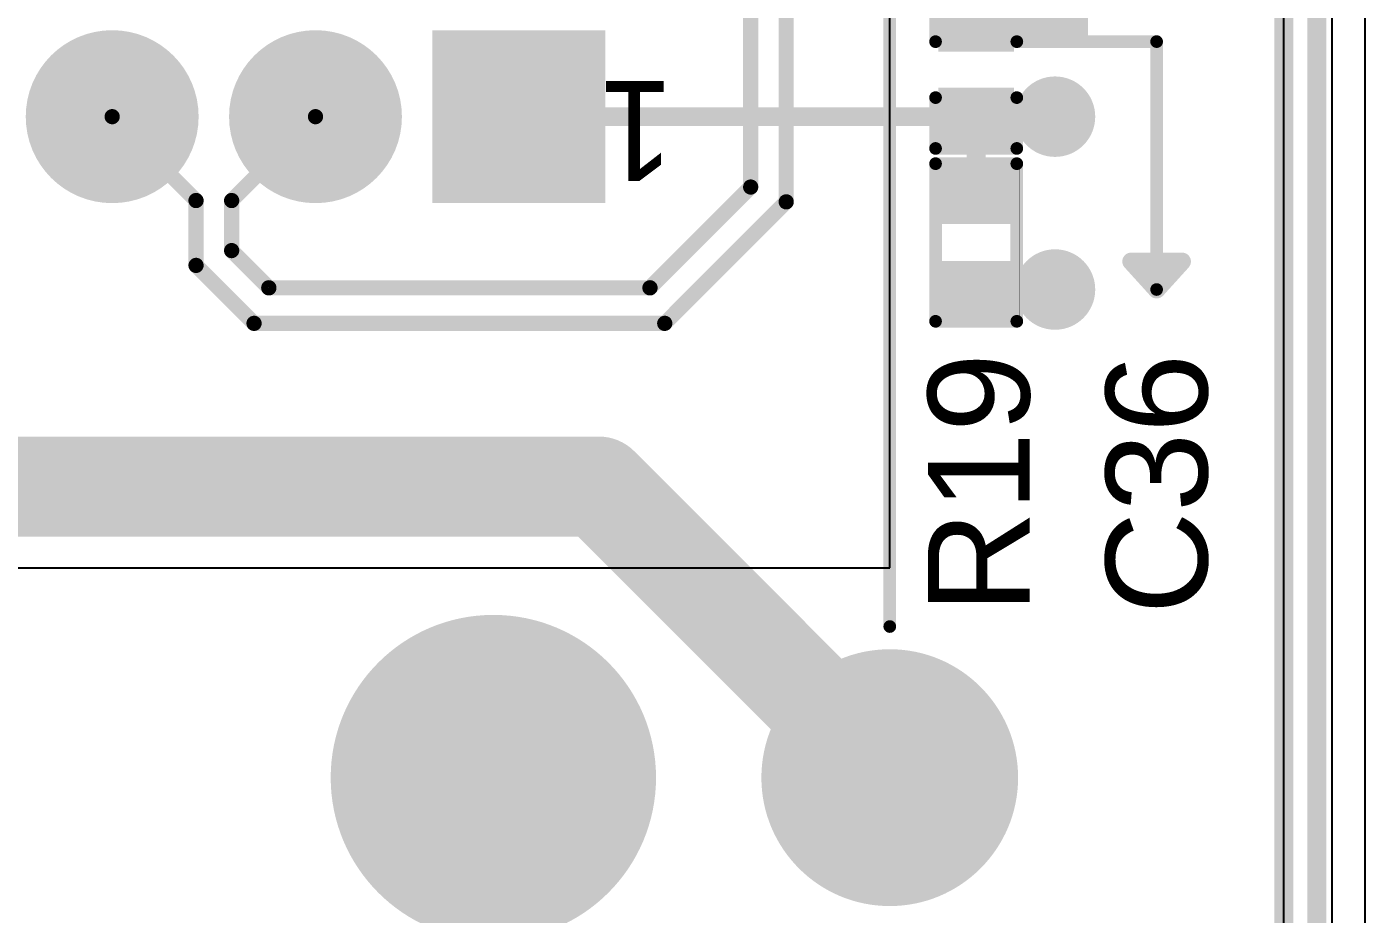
# Model space of a CAD drawing. Header units: millimetres. Extents: x 0 to 172, y 0 to 138.
# Drawn here: x 91.17 to 104.55, y 11.83 to 20.7 of the extents above; entities that cross this region are included whole.
import ezdxf

# ---------------------------------------------------------------- set-up
doc = ezdxf.new("R2010")
doc.units = ezdxf.units.MM
for name, color, linetype in [('BottomLayer', 5, 'Continuous'), ('BottomSolder', 6, 'Continuous'), ('MultiLayer', 9, 'Continuous'), ('PadHoleLayer', 156, 'Continuous'), ('TopLayer', 1, 'Continuous'), ('TopOverlay', 2, 'Continuous'), ('TopPaste', 8, 'Continuous'), ('TopSolder', 216, 'Continuous'), ('ViaHoleLayer', 16, 'Continuous')]:
    doc.layers.add(name, color=color, linetype=linetype)
doc.styles.add('Arial', font='', dxfattribs={"height": 0.2})
doc.styles.get('Arial').set_extended_font_data('Arial')

# ---------------------------------------------------------------- blocks, each defined once
blk = doc.blocks.new('R___0402_209')
at = {"layer": 'TopLayer'}
for points in [[(-0.699, -0.318), (-0.699, 0.318), (-0.241, 0.318), (-0.241, -0.318)], [(0.241, -0.318), (0.241, 0.318), (0.699, 0.318), (0.699, -0.318)]]:
    blk.add_hatch(color=1, dxfattribs=at).paths.add_polyline_path(points)
at = {"layer": 'TopPaste'}
for points in [[(-0.699, -0.318), (-0.699, 0.318), (-0.241, 0.318), (-0.241, -0.318)], [(0.241, -0.318), (0.241, 0.318), (0.699, 0.318), (0.699, -0.318)]]:
    blk.add_hatch(color=8, dxfattribs=at).paths.add_polyline_path(points)
at = {"layer": 'TopSolder'}
for points in [[(-0.754, -0.373), (-0.754, 0.373), (-0.186, 0.373), (-0.186, -0.373)], [(0.186, -0.373), (0.186, 0.373), (0.754, 0.373), (0.754, -0.373)]]:
    blk.add_hatch(color=216, dxfattribs=at).paths.add_polyline_path(points)
at = {"layer": 'TopOverlay'}
for points, const_width in [([(-0.787, 0.406), (-0.787, -0.406)], 0.127), ([(-0.787, 0.406), (0.787, 0.406)], 0.127), ([(0.787, 0.406), (0.787, -0.406)], 0.127), ([(-0.787, -0.406), (0.787, -0.406)], 0.127), ([(-0.813, -0.432), (0.813, -0.432)], 0.00323)]:
    blk.add_lwpolyline(points, dxfattribs=dict(at, const_width=const_width))
for points, const_width in [([(-0.819, 0.406, 1), (-0.756, 0.406, 1)], 0.0635), ([(-0.819, 0.406, 1), (-0.756, 0.406, 1)], 0.0635), ([(0.756, 0.406, 1), (0.819, 0.406, 1)], 0.0635), ([(0.756, 0.406, 1), (0.819, 0.406, 1)], 0.0635), ([(-0.819, -0.406, 1), (-0.756, -0.406, 1)], 0.0635), ([(-0.819, -0.406, 1), (-0.756, -0.406, 1)], 0.0635), ([(0.756, -0.406, 1), (0.819, -0.406, 1)], 0.0635), ([(0.756, -0.406, 1), (0.819, -0.406, 1)], 0.0635), ([(-0.814, -0.432, 1), (-0.812, -0.432, 1)], 0.00161), ([(0.812, -0.432, 1), (0.814, -0.432, 1)], 0.00161)]:
    blk.add_lwpolyline(points, format="xyb", close=True, dxfattribs=dict(at, const_width=const_width))
blk = doc.blocks.new('A829_1J1T_KM_268')
at = {"layer": 'BottomLayer'}
h = blk.add_hatch(color=5, dxfattribs=at)
edge = h.paths.add_edge_path()
edge.add_arc((-8.788, 0.127), 1.181, 0, 360)
blk.add_hatch(color=5, dxfattribs=at).paths.add_polyline_path([(-5.842, -5.715), (-4.318, -5.715), (-4.318, -7.239), (-5.842, -7.239)])
h = blk.add_hatch(color=5, dxfattribs=at)
edge = h.paths.add_edge_path()
edge.add_arc((-3.048, -6.477), 0.762, 0, 360)
h = blk.add_hatch(color=5, dxfattribs=at)
edge = h.paths.add_edge_path()
edge.add_arc((-1.016, -6.477), 0.762, 0, 360)
at = {"layer": 'BottomSolder'}
h = blk.add_hatch(color=6, dxfattribs=at)
edge = h.paths.add_edge_path()
edge.add_arc((-8.788, 0.127), 1.283, 0, 360)
h = blk.add_hatch(color=6, dxfattribs=at)
edge = h.paths.add_edge_path()
edge.add_arc((-4.826, 0.127), 0.102, 0, 360)
blk.add_hatch(color=6, dxfattribs=at).paths.add_polyline_path([(-5.944, -5.613), (-4.216, -5.613), (-4.216, -7.341), (-5.944, -7.341)])
h = blk.add_hatch(color=6, dxfattribs=at)
edge = h.paths.add_edge_path()
edge.add_arc((-3.048, -6.477), 0.864, 0, 360)
h = blk.add_hatch(color=6, dxfattribs=at)
edge = h.paths.add_edge_path()
edge.add_arc((-1.016, -6.477), 0.864, 0, 360)
at = {"layer": 'MultiLayer'}
h = blk.add_hatch(color=9, dxfattribs=at)
edge = h.paths.add_edge_path()
edge.add_arc((-8.788, 0.127), 1.181, 0, 360)
blk.add_hatch(color=9, dxfattribs=at).paths.add_polyline_path([(-5.842, -5.715), (-4.318, -5.715), (-4.318, -7.239), (-5.842, -7.239)])
h = blk.add_hatch(color=9, dxfattribs=at)
edge = h.paths.add_edge_path()
edge.add_arc((-3.048, -6.477), 0.762, 0, 360)
h = blk.add_hatch(color=9, dxfattribs=at)
edge = h.paths.add_edge_path()
edge.add_arc((-1.016, -6.477), 0.762, 0, 360)
at = {"layer": 'PadHoleLayer'}
h = blk.add_hatch(color=156, dxfattribs=at)
edge = h.paths.add_edge_path()
edge.add_arc((-4.826, 0.127), 1.626, 0, 360)
h = blk.add_hatch(color=156, dxfattribs=at)
edge = h.paths.add_edge_path()
edge.add_arc((-8.788, 0.127), 0.787, 0, 360)
h = blk.add_hatch(color=156, dxfattribs=at)
edge = h.paths.add_edge_path()
edge.add_arc((-5.08, -6.477), 0.508, 0, 360)
h = blk.add_hatch(color=156, dxfattribs=at)
edge = h.paths.add_edge_path()
edge.add_arc((-3.048, -6.477), 0.508, 0, 360)
h = blk.add_hatch(color=156, dxfattribs=at)
edge = h.paths.add_edge_path()
edge.add_arc((-1.016, -6.477), 0.508, 0, 360)
at = {"layer": 'TopLayer'}
h = blk.add_hatch(color=1, dxfattribs=at)
edge = h.paths.add_edge_path()
edge.add_arc((-8.788, 0.127), 1.181, 0, 360)
blk.add_hatch(color=1, dxfattribs=at).paths.add_polyline_path([(-5.842, -5.715), (-4.318, -5.715), (-4.318, -7.239), (-5.842, -7.239)])
h = blk.add_hatch(color=1, dxfattribs=at)
edge = h.paths.add_edge_path()
edge.add_arc((-3.048, -6.477), 0.762, 0, 360)
h = blk.add_hatch(color=1, dxfattribs=at)
edge = h.paths.add_edge_path()
edge.add_arc((-1.016, -6.477), 0.762, 0, 360)
at = {"layer": 'TopSolder'}
h = blk.add_hatch(color=216, dxfattribs=at)
edge = h.paths.add_edge_path()
edge.add_arc((-8.788, 0.127), 1.283, 0, 360)
h = blk.add_hatch(color=216, dxfattribs=at)
edge = h.paths.add_edge_path()
edge.add_arc((-4.826, 0.127), 0.102, 0, 360)
blk.add_hatch(color=216, dxfattribs=at).paths.add_polyline_path([(-5.944, -5.613), (-4.216, -5.613), (-4.216, -7.341), (-5.944, -7.341)])
h = blk.add_hatch(color=216, dxfattribs=at)
edge = h.paths.add_edge_path()
edge.add_arc((-3.048, -6.477), 0.864, 0, 360)
h = blk.add_hatch(color=216, dxfattribs=at)
edge = h.paths.add_edge_path()
edge.add_arc((-1.016, -6.477), 0.864, 0, 360)
at = {"layer": 'TopOverlay', "const_width": 0.127}
blk.add_lwpolyline([(-8.788, -1.383), (-8.788, -10.668)], dxfattribs=at)
at = {"layer": 'TopOverlay', "const_width": 0.0635}
blk.add_lwpolyline([(-8.82, -1.383, 1), (-8.757, -1.383, 1)], format="xyb", close=True, dxfattribs=at)
at = {"layer": 'TopOverlay'}
blk.add_text('1', height=1, dxfattribs=at).set_placement((-6.629, -6.833))
blk = doc.blocks.new('C___0402_395')
at = {"layer": 'TopLayer'}
for points in [[(-0.699, -0.318), (-0.699, 0.317), (-0.241, 0.317), (-0.241, -0.318)], [(0.241, -0.318), (0.241, 0.317), (0.699, 0.317), (0.699, -0.318)]]:
    blk.add_hatch(color=1, dxfattribs=at).paths.add_polyline_path(points)
at = {"layer": 'TopPaste'}
for points in [[(-0.699, -0.318), (-0.699, 0.317), (-0.241, 0.317), (-0.241, -0.318)], [(0.241, -0.318), (0.241, 0.317), (0.699, 0.317), (0.699, -0.318)]]:
    blk.add_hatch(color=8, dxfattribs=at).paths.add_polyline_path(points)
at = {"layer": 'TopSolder'}
for points in [[(-0.758, -0.377), (-0.758, 0.377), (-0.181, 0.377), (-0.181, -0.377)], [(0.181, -0.377), (0.181, 0.377), (0.758, 0.377), (0.758, -0.377)]]:
    blk.add_hatch(color=216, dxfattribs=at).paths.add_polyline_path(points)
at = {"layer": 'TopOverlay', "const_width": 0.127}
for points in [[(-0.279, 0.406), (-0.787, 0.406)], [(-0.787, -0.406), (-0.787, 0.406)], [(0.787, 0.406), (0.279, 0.406)], [(0.787, -0.406), (0.787, 0.406)], [(-0.279, -0.406), (-0.787, -0.406)], [(0.787, -0.406), (0.279, -0.406)]]:
    blk.add_lwpolyline(points, dxfattribs=at)
at = {"layer": 'TopOverlay', "const_width": 0.0635}
for points in [[(-0.819, 0.406, 1), (-0.756, 0.406, 1)], [(-0.819, 0.406, 1), (-0.756, 0.406, 1)], [(-0.311, 0.406, 1), (-0.248, 0.406, 1)], [(0.248, 0.406, 1), (0.311, 0.406, 1)], [(0.756, 0.406, 1), (0.819, 0.406, 1)], [(0.756, 0.406, 1), (0.819, 0.406, 1)], [(-0.819, -0.406, 1), (-0.756, -0.406, 1)], [(-0.819, -0.406, 1), (-0.756, -0.406, 1)], [(-0.311, -0.406, 1), (-0.248, -0.406, 1)], [(0.248, -0.406, 1), (0.311, -0.406, 1)], [(0.756, -0.406, 1), (0.819, -0.406, 1)], [(0.756, -0.406, 1), (0.819, -0.406, 1)]]:
    blk.add_lwpolyline(points, format="xyb", close=True, dxfattribs=at)

msp = doc.modelspace()

# ---------------------------------------------------------------- hatches: boundary and pattern name
at = {"layer": 'BottomLayer'}
h = msp.add_hatch(color=5, dxfattribs=at)
edge = h.paths.add_edge_path()
edge.add_arc((101.448, 19.799), 0.3, 0, 360)
h = msp.add_hatch(color=5, dxfattribs=at)
edge = h.paths.add_edge_path()
edge.add_arc((101.448, 18.072), 0.3, 0, 360)
at = {"layer": 'BottomSolder'}
h = msp.add_hatch(color=6, dxfattribs=at)
edge = h.paths.add_edge_path()
edge.add_arc((101.448, 19.799), 0.402, 0, 360)
h = msp.add_hatch(color=6, dxfattribs=at)
edge = h.paths.add_edge_path()
edge.add_arc((101.448, 18.072), 0.402, 0, 360)
at = {"layer": 'TopLayer'}
msp.add_hatch(color=1, dxfattribs=at).paths.add_polyline_path([(100.343, 20.511), (101.778, 20.511), (101.778, 21.742), (100.343, 21.742)])
h = msp.add_hatch(color=1, dxfattribs=at)
edge = h.paths.add_edge_path()
edge.add_arc((101.448, 19.799), 0.3, 0, 360)
h = msp.add_hatch(color=1, dxfattribs=at)
edge = h.paths.add_edge_path()
edge.add_arc((101.448, 18.072), 0.3, 0, 360)
at = {"layer": 'TopSolder'}
h = msp.add_hatch(color=216, dxfattribs=at)
edge = h.paths.add_edge_path()
edge.add_arc((101.448, 19.799), 0.402, 0, 360)
h = msp.add_hatch(color=216, dxfattribs=at)
edge = h.paths.add_edge_path()
edge.add_arc((101.448, 18.072), 0.402, 0, 360)
at = {"layer": 'ViaHoleLayer'}
h = msp.add_hatch(color=16, dxfattribs=at)
edge = h.paths.add_edge_path()
edge.add_arc((101.448, 19.799), 0.15, 0, 360)
h = msp.add_hatch(color=16, dxfattribs=at)
edge = h.paths.add_edge_path()
edge.add_arc((101.448, 18.072), 0.15, 0, 360)

# ---------------------------------------------------------------- linework, layer by layer
at = {"layer": 'BottomLayer'}
for p, q in [((104.549, 11.09), (104.549, 33.934)), ((103.734, 0.432), (103.734, 31.344))]:
    msp.add_line(p, q, dxfattribs=at)
for points, const_width in [([(104.064, 11.09), (104.064, 33.934)], 0.189), ([(96.088, 19.799), (101.448, 19.799)], 0.189), ([(83.349, 16.103), (96.889, 16.103)], 1), ([(96.889, 16.103), (99.797, 13.195)], 1)]:
    msp.add_lwpolyline(points, dxfattribs=dict(at, const_width=const_width))
for points, const_width in [([(96.041, 19.799, 1), (96.136, 19.799, 1)], 0.0946), ([(101.4, 19.799, 1), (101.495, 19.799, 1)], 0.0946), ([(96.639, 16.103, 1), (97.139, 16.103, 1)], 0.5), ([(96.639, 16.103, 1), (97.139, 16.103, 1)], 0.5), ([(99.547, 13.195, 1), (100.047, 13.195, 1)], 0.5)]:
    msp.add_lwpolyline(points, format="xyb", close=True, dxfattribs=dict(at, const_width=const_width))
at = {"layer": 'TopLayer'}
for p, q in [((103.734, 0.432), (103.734, 31.344)), ((104.219, 8.857), (104.219, 27.102)), ((99.797, 15.291), (99.797, 25.476)), ((82.22, 15.291), (99.797, 15.291))]:
    msp.add_line(p, q, dxfattribs=at)
for points, const_width in [([(103.734, 8.857), (103.734, 27.102)], 0.189), ([(98.761, 18.948), (98.761, 23.151)], 0.152), ([(98.406, 19.096), (98.406, 23.003)], 0.152), ([(92.024, 19.799), (92.862, 18.961)], 0.152), ([(93.218, 18.961), (94.056, 19.799)], 0.152), ([(100.66, 19.012), (100.66, 19.799)], 0.189), ([(100.66, 19.799), (101.448, 19.799)], 0.189), ([(97.399, 18.089), (98.406, 19.096)], 0.152), ([(92.862, 18.313), (92.862, 18.961)], 0.152), ([(93.218, 18.461), (93.218, 18.961)], 0.152), ([(97.547, 17.734), (98.761, 18.948)], 0.152), ([(93.218, 18.461), (93.589, 18.089)], 0.152), ([(92.862, 18.313), (93.442, 17.734)], 0.152), ([(93.589, 18.089), (97.399, 18.089)], 0.152), ([(100.66, 18.072), (101.448, 18.072)], 0.189), ([(93.442, 17.734), (97.547, 17.734)], 0.152)]:
    msp.add_lwpolyline(points, dxfattribs=dict(at, const_width=const_width))
for points, const_width in [([(91.986, 19.799, 1), (92.062, 19.799, 1)], 0.0762), ([(94.018, 19.799, 1), (94.094, 19.799, 1)], 0.0762), ([(100.613, 19.799, 1), (100.708, 19.799, 1)], 0.0946), ([(100.613, 19.799, 1), (100.708, 19.799, 1)], 0.0946), ([(101.4, 19.799, 1), (101.495, 19.799, 1)], 0.0946), ([(98.368, 19.096, 1), (98.444, 19.096, 1)], 0.0762), ([(98.368, 19.096, 1), (98.444, 19.096, 1)], 0.0762), ([(92.824, 18.961, 1), (92.9, 18.961, 1)], 0.0762), ([(92.824, 18.961, 1), (92.9, 18.961, 1)], 0.0762), ([(93.18, 18.961, 1), (93.256, 18.961, 1)], 0.0762), ([(93.18, 18.961, 1), (93.256, 18.961, 1)], 0.0762), ([(98.723, 18.948, 1), (98.799, 18.948, 1)], 0.0762), ([(98.723, 18.948, 1), (98.799, 18.948, 1)], 0.0762), ([(100.613, 19.012, 1), (100.708, 19.012, 1)], 0.0946), ([(93.18, 18.461, 1), (93.256, 18.461, 1)], 0.0762), ([(93.18, 18.461, 1), (93.256, 18.461, 1)], 0.0762), ([(92.824, 18.313, 1), (92.9, 18.313, 1)], 0.0762), ([(92.824, 18.313, 1), (92.9, 18.313, 1)], 0.0762), ([(93.551, 18.089, 1), (93.628, 18.089, 1)], 0.0762), ([(93.551, 18.089, 1), (93.628, 18.089, 1)], 0.0762), ([(97.361, 18.089, 1), (97.438, 18.089, 1)], 0.0762), ([(97.361, 18.089, 1), (97.438, 18.089, 1)], 0.0762), ([(100.613, 18.072, 1), (100.708, 18.072, 1)], 0.0946), ([(101.4, 18.072, 1), (101.495, 18.072, 1)], 0.0946), ([(93.404, 17.734, 1), (93.48, 17.734, 1)], 0.0762), ([(93.404, 17.734, 1), (93.48, 17.734, 1)], 0.0762), ([(97.509, 17.734, 1), (97.585, 17.734, 1)], 0.0762), ([(97.509, 17.734, 1), (97.585, 17.734, 1)], 0.0762)]:
    msp.add_lwpolyline(points, format="xyb", close=True, dxfattribs=dict(at, const_width=const_width))
at = {"layer": 'TopOverlay'}
for points, const_width in [([(101.067, 20.549), (102.464, 20.549)], 0.127), ([(102.464, 18.072), (102.464, 20.549)], 0.127), ([(102.21, 18.352), (102.464, 18.072)], 0.178), ([(102.21, 18.352), (102.464, 18.352)], 0.178), ([(102.464, 18.352), (102.718, 18.352)], 0.178), ([(102.464, 18.072), (102.718, 18.352)], 0.178)]:
    msp.add_lwpolyline(points, dxfattribs=dict(at, const_width=const_width))
for points, const_width in [([(101.035, 20.549, 1), (101.098, 20.549, 1)], 0.0635), ([(102.432, 20.549, 1), (102.495, 20.549, 1)], 0.0635), ([(102.432, 20.549, 1), (102.495, 20.549, 1)], 0.0635), ([(102.165, 18.352, 1), (102.254, 18.352, 1)], 0.0889), ([(102.165, 18.352, 1), (102.254, 18.352, 1)], 0.0889), ([(102.419, 18.352, 1), (102.508, 18.352, 1)], 0.0889), ([(102.419, 18.352, 1), (102.508, 18.352, 1)], 0.0889), ([(102.673, 18.352, 1), (102.762, 18.352, 1)], 0.0889), ([(102.673, 18.352, 1), (102.762, 18.352, 1)], 0.0889), ([(102.419, 18.072, 1), (102.508, 18.072, 1)], 0.0889), ([(102.419, 18.072, 1), (102.508, 18.072, 1)], 0.0889), ([(102.432, 18.072, 1), (102.495, 18.072, 1)], 0.0635)]:
    msp.add_lwpolyline(points, format="xyb", close=True, dxfattribs=dict(at, const_width=const_width))

# ---------------------------------------------------------------- block references
for name, p, rotation in [('A829_1J1T_KM_268', (91.008, 13.322), 180), ('C___0402_395', (100.66, 20.269), 270), ('R___0402_209', (100.66, 18.542), 90)]:
    msp.add_blockref(name, p, dxfattribs=dict(rotation=rotation))

# ---------------------------------------------------------------- texts
at = {"layer": 'TopOverlay', "style": 'Arial'}
for s, p in [('R19', (101.193, 14.834)), ('C36', (102.971, 14.826))]:
    msp.add_text(s, height=1.016, rotation=90, dxfattribs=at).set_placement(p)

doc.saveas('drawing.dxf')
